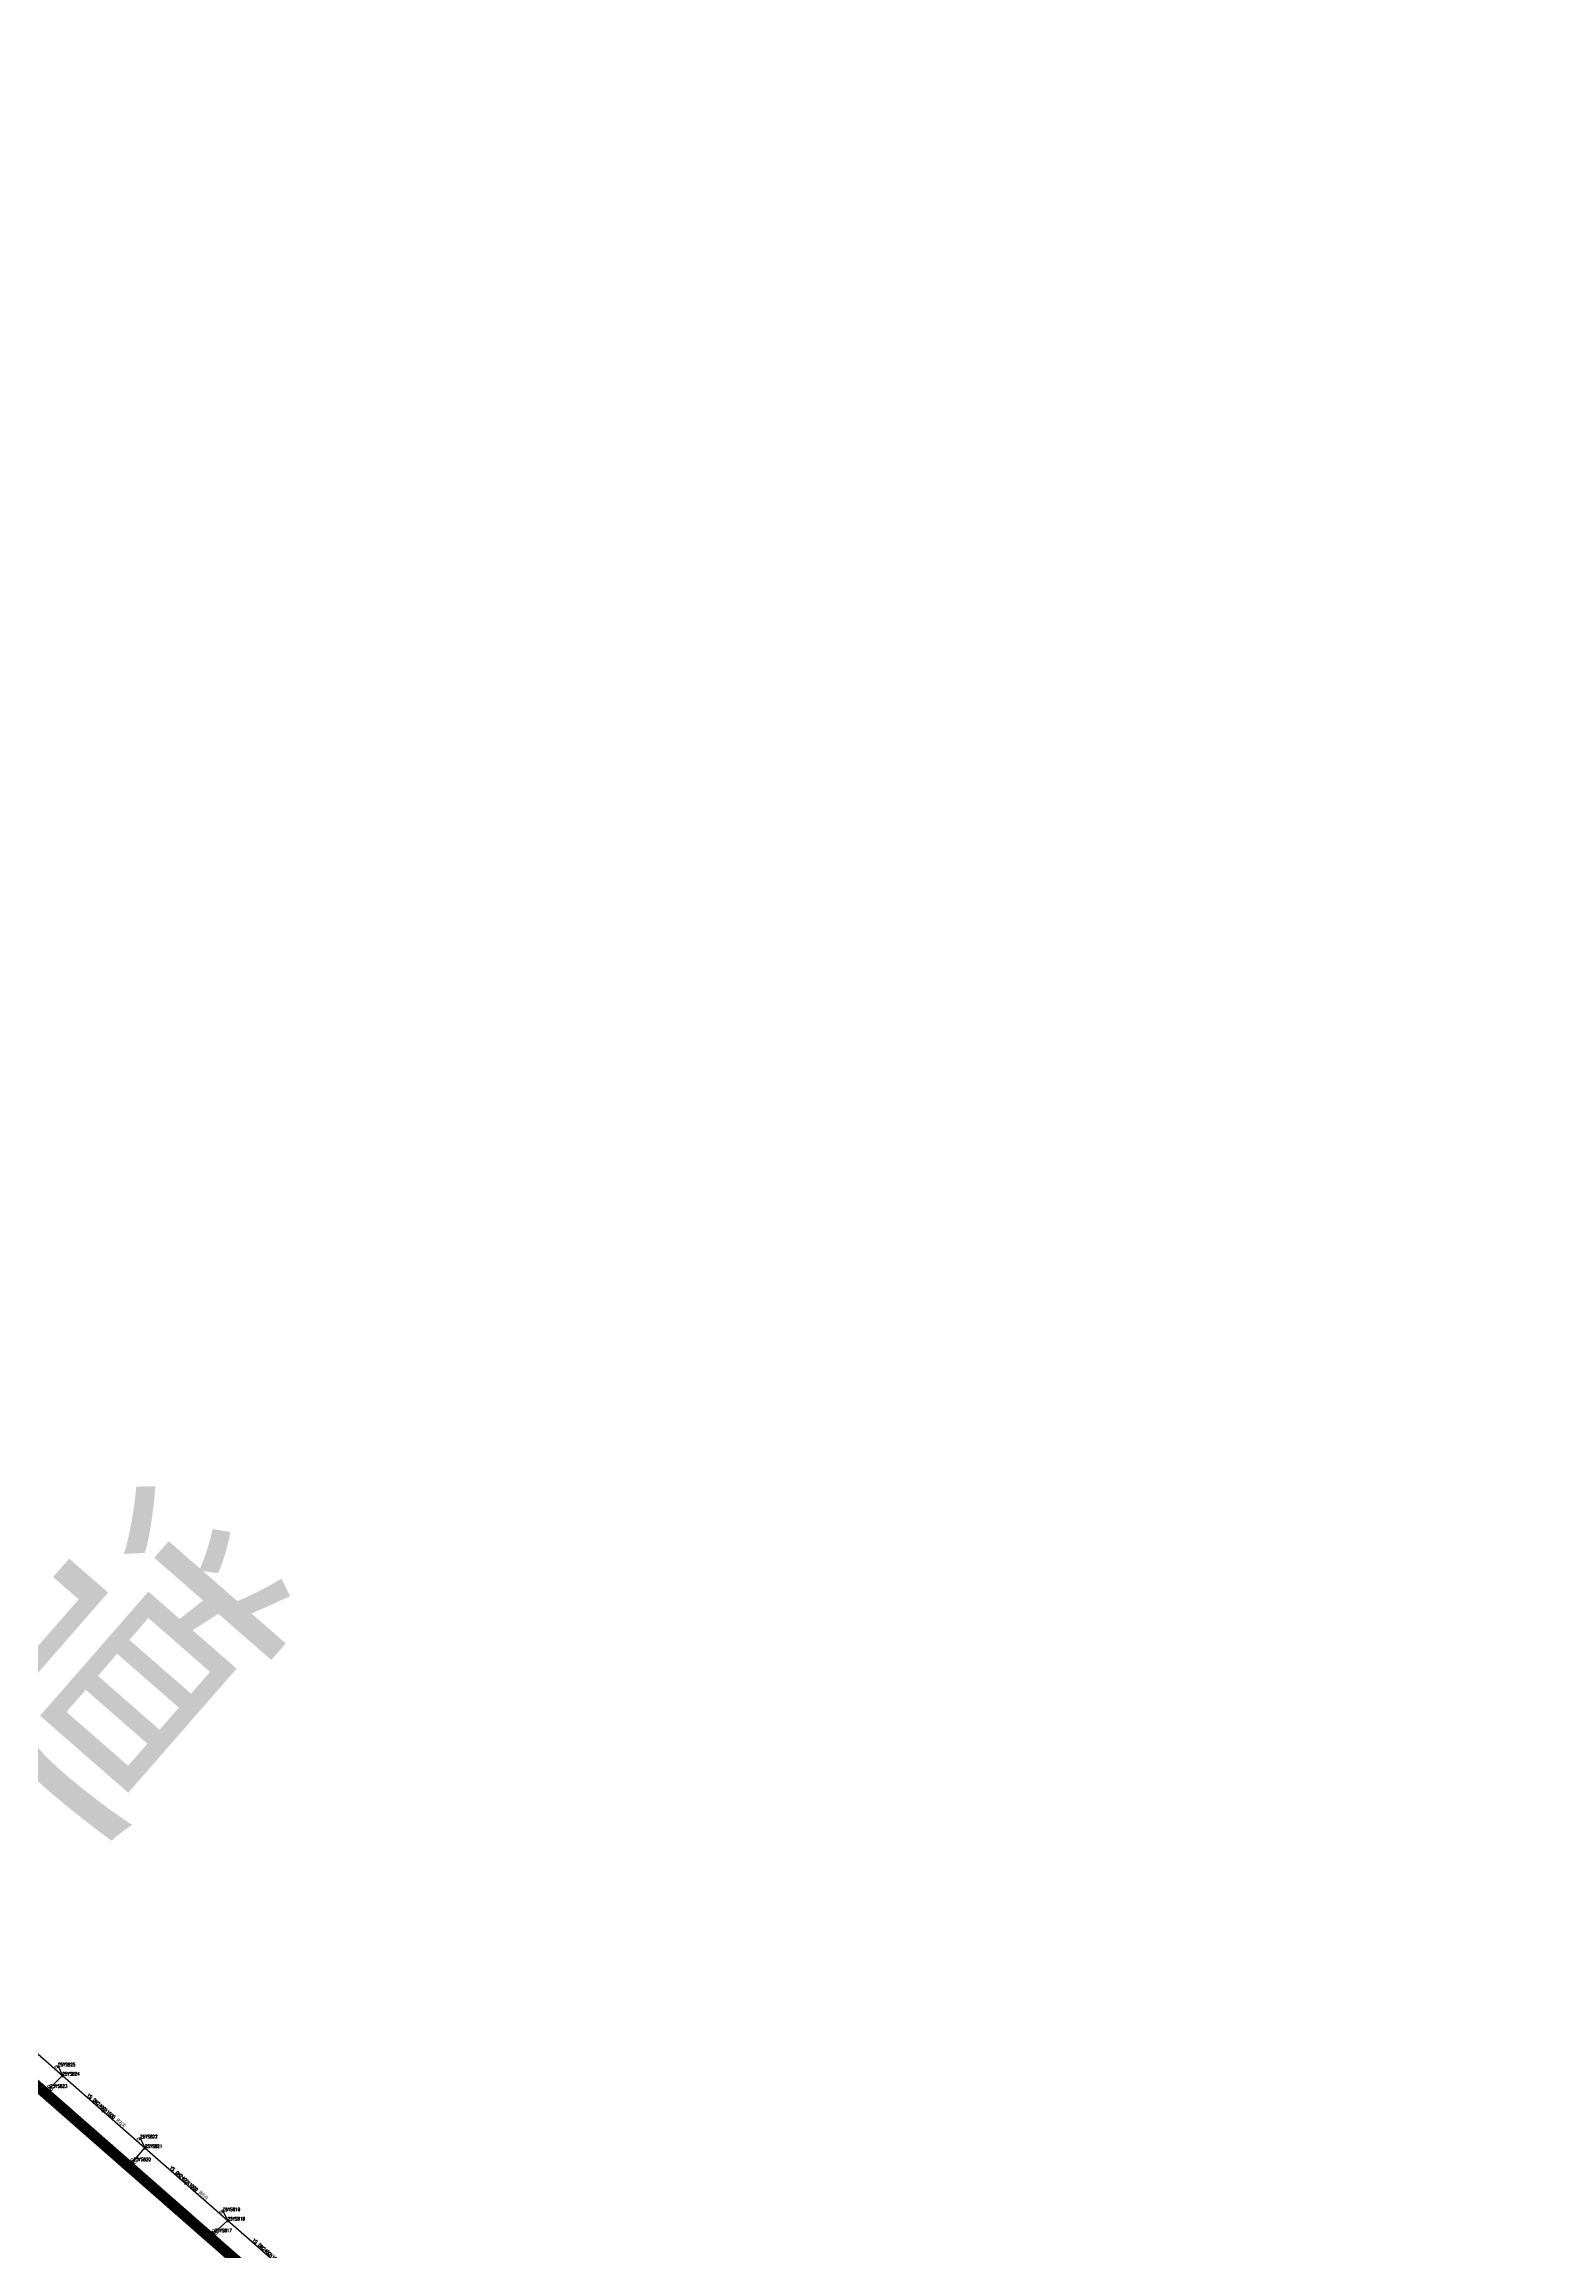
# Model space of a CAD drawing. Extents: x 78813 to 99477, y 2421021 to 2448125.
# Drawn here: x 88078 to 88490, y 2428685 to 2429288 of the extents above; entities that cross this region are included whole.
import ezdxf
from ezdxf.enums import TextEntityAlignment as Align

# ---------------------------------------------------------------- set-up
doc = ezdxf.new("R2010")
doc.units = 0
doc.set_wipeout_variables(frame=1)
doc.layers.get('0').update_dxf_attribs({"linetype": 'CONTINUOUS'})
doc.layers.add('DX_YS', color=42, linetype='CONTINUOUS')
doc.layers.add('道路', color=5, linetype='CONTINUOUS')
doc.layers.add('YSLINE', color=7, linetype='CONTINUOUS', true_color=0xcc9900)
doc.layers.add('道路名称', color=7, linetype='CONTINUOUS', lineweight=0)
doc.styles.add('CcNameZT', font='txt.SHX', dxfattribs={"width": 0.8, "bigfont": 'HZTXT.SHX'})
doc.styles.add('PointNameZT', font='txt.SHX', dxfattribs={"width": 0.8, "bigfont": 'HZTXT.SHX'})
doc.styles.add('宋体0.7', font='', dxfattribs={"width": 0.7})
doc.styles.get('宋体0.7').set_extended_font_data('SimSun')

# ---------------------------------------------------------------- blocks, each defined once
blk = doc.blocks.new('PS雨篦')
blk.add_lwpolyline([(-1.5, 0.5), (0, 0.5), (1.5, 0.5), (1.5, -0.5), (0, -0.5), (-1.5, -0.5)], close=True)
blk.add_wipeout([(-1.5, 0.5), (0, 0.5), (1.5, 0.5), (1.5, -0.5), (0, -0.5), (-1.5, -0.5)])
for p, q in [((-0.5, -0.5), (-0.5, 0.5)), ((0.5, -0.5), (0.5, 0.5))]:
    blk.add_line(p, q)
blk = doc.blocks.new('GC546')
at = {"color": 0}
for p in [(0.866, 0.5), (0.866, -0.5)]:
    blk.add_line(p, (0, 0), dxfattribs=at)
blk = doc.blocks.new('PS管线点')
blk.add_wipeout([(0.5, 0), (0.5, 0), (0.5, 0.1), (0.5, 0.1), (0.5, 0.1), (0.5, 0.2), (0.5, 0.2), (0.4, 0.2), (0.4, 0.3), (0.4, 0.3), (0.4, 0.3), (0.4, 0.3), (0.3, 0.4), (0.3, 0.4), (0.3, 0.4), (0.2, 0.4), (0.2, 0.4), (0.2, 0.5), (0.2, 0.5), (0.1, 0.5), (0.1, 0.5), (0.1, 0.5), (0, 0.5), (0, 0.5), (-0.1, 0.5), (-0.1, 0.5), (-0.1, 0.5), (-0.2, 0.5), (-0.2, 0.5), (-0.2, 0.4), (-0.3, 0.4), (-0.3, 0.4), (-0.3, 0.4), (-0.3, 0.4), (-0.4, 0.3), (-0.4, 0.3), (-0.4, 0.3), (-0.4, 0.3), (-0.4, 0.2), (-0.5, 0.2), (-0.5, 0.2), (-0.5, 0.1), (-0.5, 0.1), (-0.5, 0.1), (-0.5, 0), (-0.5, 0), (-0.5, 0), (-0.5, -0.1), (-0.5, -0.1), (-0.5, -0.1), (-0.5, -0.2), (-0.5, -0.2), (-0.4, -0.2), (-0.4, -0.3), (-0.4, -0.3), (-0.4, -0.3), (-0.4, -0.3), (-0.3, -0.4), (-0.3, -0.4), (-0.3, -0.4), (-0.3, -0.4), (-0.2, -0.4), (-0.2, -0.5), (-0.2, -0.5), (-0.1, -0.5), (-0.1, -0.5), (-0.1, -0.5), (0, -0.5), (0, -0.5), (0.1, -0.5), (0.1, -0.5), (0.1, -0.5), (0.2, -0.5), (0.2, -0.5), (0.2, -0.4), (0.2, -0.4), (0.3, -0.4), (0.3, -0.4), (0.3, -0.4), (0.4, -0.3), (0.4, -0.3), (0.4, -0.3), (0.4, -0.3), (0.4, -0.2), (0.5, -0.2), (0.5, -0.2), (0.5, -0.1), (0.5, -0.1), (0.5, -0.1)])
blk.add_lwpolyline([(0.5, 0), (0.5, 0), (0.5, 0.1), (0.5, 0.1), (0.5, 0.1), (0.5, 0.2), (0.5, 0.2), (0.4, 0.2), (0.4, 0.3), (0.4, 0.3), (0.4, 0.3), (0.4, 0.3), (0.3, 0.4), (0.3, 0.4), (0.3, 0.4), (0.2, 0.4), (0.2, 0.4), (0.2, 0.5), (0.2, 0.5), (0.1, 0.5), (0.1, 0.5), (0.1, 0.5), (0, 0.5), (0, 0.5), (-0.1, 0.5), (-0.1, 0.5), (-0.1, 0.5), (-0.2, 0.5), (-0.2, 0.5), (-0.2, 0.4), (-0.3, 0.4), (-0.3, 0.4), (-0.3, 0.4), (-0.3, 0.4), (-0.4, 0.3), (-0.4, 0.3), (-0.4, 0.3), (-0.4, 0.3), (-0.4, 0.2), (-0.5, 0.2), (-0.5, 0.2), (-0.5, 0.1), (-0.5, 0.1), (-0.5, 0.1), (-0.5, 0), (-0.5, 0), (-0.5, 0), (-0.5, -0.1), (-0.5, -0.1), (-0.5, -0.1), (-0.5, -0.2), (-0.5, -0.2), (-0.4, -0.2), (-0.4, -0.3), (-0.4, -0.3), (-0.4, -0.3), (-0.4, -0.3), (-0.3, -0.4), (-0.3, -0.4), (-0.3, -0.4), (-0.3, -0.4), (-0.2, -0.4), (-0.2, -0.5), (-0.2, -0.5), (-0.1, -0.5), (-0.1, -0.5), (-0.1, -0.5), (0, -0.5), (0, -0.5), (0.1, -0.5), (0.1, -0.5), (0.1, -0.5), (0.2, -0.5), (0.2, -0.5), (0.2, -0.4), (0.2, -0.4), (0.3, -0.4), (0.3, -0.4), (0.3, -0.4), (0.4, -0.3), (0.4, -0.3), (0.4, -0.3), (0.4, -0.3), (0.4, -0.2), (0.5, -0.2), (0.5, -0.2), (0.5, -0.1), (0.5, -0.1), (0.5, -0.1), (0.5, 0)], close=True)

msp = doc.modelspace()

# ---------------------------------------------------------------- block references
at = {"layer": 'DX_YS', "yscale": 0.5, "zscale": 0.5}
for p, xscale, rotation in [((88094.07, 2428723.02, 0.14), 0.4999999998901349, 138.7684813506787), ((88116.68, 2428703.2, -0.03), 0.5000000001021351, 138.7637520703539)]:
    msp.add_blockref('GC546', p, dxfattribs=dict(at, xscale=xscale, rotation=rotation))

# ---------------------------------------------------------------- texts
at = {"layer": 'DX_YS', "style": 'PointNameZT', "width": 0.8}
for s, p in [('25YS825', (88081.59, 2428735.44, 2.21)), ('25YS824', (88082.78, 2428732.91, 0.28)), ('25YS823', (88079.43, 2428729.55, 2.03)), ('25YS822', (88104.08, 2428715.76, 2)), ('25YS820', (88102.24, 2428709.53, 1.92)), ('25YS821', (88105.37, 2428713.12, 0)), ('25YS819', (88126.69, 2428695.84, 1.84)), ('25YS818', (88128, 2428693.28, -0.07)), ('25YS817', (88124.44, 2428690.08, 1.8))]:
    msp.add_text(s, height=0.9, dxfattribs=at).set_placement(p)
at = {"layer": 'DX_YS', "style": 'CcNameZT', "width": 0.8}
for rotation, p in [(318.76848, (88094.24, 2428723.21, 0.28)), (318.76375, (88116.85, 2428703.39, 0)), (318.81138, (88139.48, 2428683.57, -0.07))]:
    msp.add_text(' YS DN2400X1000 砖石沟', height=0.9, rotation=rotation, dxfattribs=at).set_placement(p, align=Align.CENTER)
at = {"layer": '道路名称', "linetype": 'Continuous', "style": '宋体0.7', "width": 0.7}
msp.add_text('高  栏  港  大  道', height=70, rotation=318.88452, dxfattribs=at).set_placement((87899.79, 2429022.89), align=Align.MIDDLE)

# ---------------------------------------------------------------- next in the draw order: block references
at = {"layer": 'DX_YS', "yscale": 0.5, "zscale": 0.5}
for p, xscale, rotation in [((88081.59, 2428735.44, 2.21), 0.5000000000777327, 205.4095702483631), ((88079.43, 2428729.55, 2.03), 0.4999999998746421, 315.1535618927252), ((88126.69, 2428695.84, 1.84), 0.500000000106825, 207.1005101821216), ((88124.44, 2428690.08, 1.8), 0.5000000000114161, 311.997874983785)]:
    msp.add_blockref('PS雨篦', p, dxfattribs=dict(at, xscale=xscale, rotation=rotation))
at = {"layer": 'DX_YS', "xscale": 0.5, "yscale": 0.5, "zscale": 0.5}
msp.add_blockref('PS管线点', (88105.37, 2428713.12, 0), dxfattribs=at)

# ---------------------------------------------------------------- next in the draw order: block references
for p in [(88082.78, 2428732.91, 0.28), (88128, 2428693.28, -0.07)]:
    msp.add_blockref('PS管线点', p, dxfattribs=at)
at = {"layer": 'DX_YS', "yscale": 0.5, "zscale": 0.5}
for p, xscale, rotation in [((88104.08, 2428715.76, 2), 0.5000000000412188, 205.970336932706), ((88102.24, 2428709.53, 1.92), 0.5000000000406273, 319.0449999643051)]:
    msp.add_blockref('PS雨篦', p, dxfattribs=dict(at, xscale=xscale, rotation=rotation))

# ---------------------------------------------------------------- next in the draw order: linework, layer by layer
at = {"layer": 'YSLINE'}
for p, q in [((88060.45, 2428752.48, 0.29), (88082.78, 2428732.91, 0.28)), ((88081.59, 2428735.44, 2.21), (88082.78, 2428732.91, 1.65)), ((88079.43, 2428729.55, 2.03), (88082.78, 2428732.91, 1.61)), ((88082.78, 2428732.91, 0.28), (88105.37, 2428713.12, 0)), ((88104.08, 2428715.76, 2), (88105.37, 2428713.12, 1.65)), ((88102.24, 2428709.53, 1.92), (88105.37, 2428713.12, 1.65)), ((88105.37, 2428713.12, 0), (88128, 2428693.28, -0.07)), ((88124.44, 2428690.08, 1.8), (88128, 2428693.28, 1.5)), ((88126.69, 2428695.84, 1.84), (88128, 2428693.28, 1.35)), ((88128, 2428693.28, -0.07), (88150.62, 2428673.49, -0.05))]:
    msp.add_line(p, q, dxfattribs=at)
at = {"layer": '道路', "const_width": 3, "flags": 128}
msp.add_lwpolyline([(83418.46, 2432865.07), (84960.96, 2431447.82), (86043.08, 2430511), (88488.76, 2428368.31)], dxfattribs=at)

doc.saveas('drawing.dxf')
